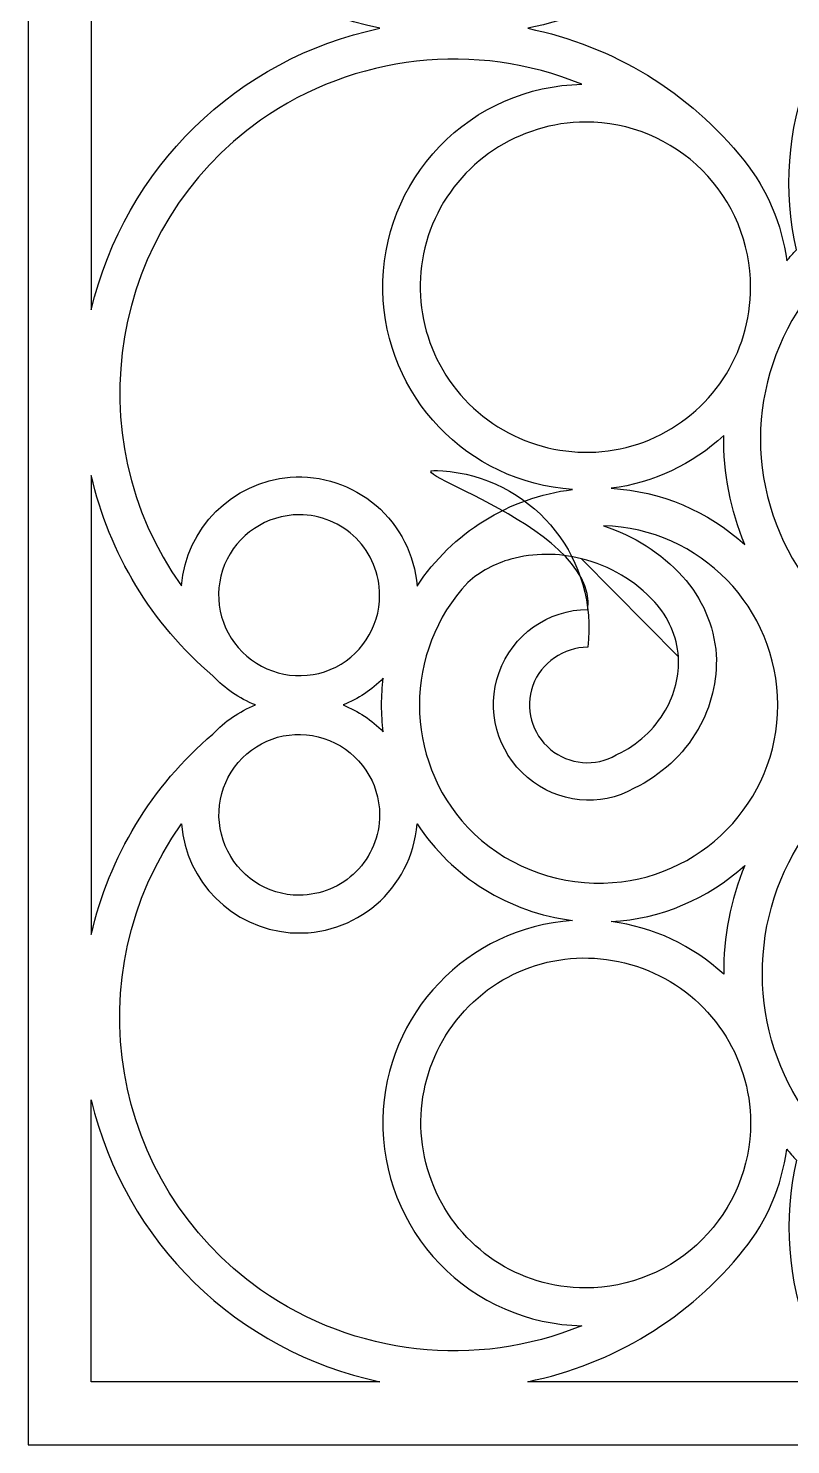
# Model space of a CAD drawing. Header units: centimetres. Extents: x 14.6 to 20.5, y -1.6 to 9.
# Drawn here: x 14.6 to 17.44, y -1.56 to 3.72 of the extents above; entities that cross this region are included whole.
import ezdxf

# ---------------------------------------------------------------- set-up
doc = ezdxf.new("R2010")
doc.units = ezdxf.units.CM
doc.header["$MEASUREMENT"] = 0
doc.layers.add('layer 1', color=7, linetype='Continuous')

msp = doc.modelspace()

# ---------------------------------------------------------------- linework, layer by layer
at = {"layer": 'layer 1', "color": 250}
for points, knots in [([(14.59694, 9.00077), (14.59694, 9.00077), (20.45784, 9.00077), (20.45784, 9.00077), (20.45784, 9.00077), (20.45784, 9.00077), (20.45784, -1.55598), (20.45784, -1.55598), (20.45784, -1.55598), (20.45784, -1.55598), (14.59694, -1.55598), (14.59694, -1.55598), (14.59694, -1.55598), (14.59694, -1.55598), (14.59694, 9.00077), (14.59694, 9.00077)], [0, 0, 0, 0, 0.2, 0.2, 0.2, 0.2, 0.4, 0.4, 0.4, 0.4, 0.6, 0.6, 0.6, 0.6, 1, 1, 1, 1]), ([(14.83171, 2.6726), (14.83171, 2.6726), (14.83171, 4.77218), (14.83171, 4.77218), (14.83171, 4.77218), (14.95636, 4.24315), (15.375, 3.83408), (15.90692, 3.72239), (15.90692, 3.72239), (15.37506, 3.61043), (14.95608, 3.20169), (14.83171, 2.6726), (14.83171, 2.6726), (14.83171, 2.6726), (14.83171, 2.6726), (14.83171, 2.6726)], [0, 0, 0, 0, 0.2, 0.2, 0.2, 0.2, 0.4, 0.4, 0.4, 0.4, 0.6, 0.6, 0.6, 0.6, 1, 1, 1, 1]), ([(17.26453, 3.23033), (17.06166, 3.48371), (16.77654, 3.65782), (16.45844, 3.72239), (16.45844, 3.72239), (16.77653, 3.78702), (17.06171, 3.96105), (17.26454, 4.21446), (17.26454, 4.21446), (17.35103, 4.32251), (17.40619, 4.45215), (17.42401, 4.5894), (17.42401, 4.5894), (17.43567, 4.57512), (17.44771, 4.56115), (17.46011, 4.5475), (17.46011, 4.5475), (17.41095, 4.32906), (17.42744, 4.10108), (17.50759, 3.89202), (17.50759, 3.89202), (17.5301, 3.83391), (17.55618, 3.77726), (17.5857, 3.72238), (17.5857, 3.72238), (17.55617, 3.66752), (17.53009, 3.61088), (17.50759, 3.55278), (17.50759, 3.55278), (17.42746, 3.3437), (17.41092, 3.11572), (17.46011, 2.89728), (17.46011, 2.89728), (17.44771, 2.88365), (17.43567, 2.86968), (17.42402, 2.8554), (17.42402, 2.8554), (17.40617, 2.99264), (17.35104, 3.12229), (17.26454, 3.23032), (17.26454, 3.23032), (17.26454, 3.23032), (17.26453, 3.23033), (17.26453, 3.23033)], [0, 0, 0, 0, 0.0833333, 0.0833333, 0.0833333, 0.0833333, 0.1666667, 0.1666667, 0.1666667, 0.1666667, 0.25, 0.25, 0.25, 0.25, 0.3333333, 0.3333333, 0.3333333, 0.3333333, 0.4166667, 0.4166667, 0.4166667, 0.4166667, 0.5, 0.5, 0.5, 0.5, 0.5833333, 0.5833333, 0.5833333, 0.5833333, 0.6666667, 0.6666667, 0.6666667, 0.6666667, 0.75, 0.75, 0.75, 0.75, 0.8333333, 0.8333333, 0.8333333, 0.8333333, 1, 1, 1, 1]), ([(16.66074, 3.51379), (16.46016, 3.51006), (16.26927, 3.42679), (16.13007, 3.28231), (16.13007, 3.28231), (15.99088, 3.13784), (15.91477, 2.94494), (15.9185, 2.74435), (15.9185, 2.74435), (15.92678, 2.35132), (16.23317, 2.0298), (16.62541, 2.00357), (16.62541, 2.00357), (16.38879, 1.97418), (16.17709, 1.84268), (16.04603, 1.6435), (16.04603, 1.6435), (16.03701, 1.76007), (15.98206, 1.8683), (15.89325, 1.94436), (15.89325, 1.94436), (15.80445, 2.02041), (15.68961, 2.05812), (15.57304, 2.04911), (15.57304, 2.04911), (15.35681, 2.03148), (15.18518, 1.86027), (15.16749, 1.64405), (15.16749, 1.64405), (14.76953, 2.20412), (14.90223, 2.98167), (15.4623, 3.37964), (15.4623, 3.37964), (15.81272, 3.62547), (16.26459, 3.67591), (16.66075, 3.51379), (16.66075, 3.51379), (16.66075, 3.51379), (16.66074, 3.51379), (16.66074, 3.51379)], [0, 0, 0, 0, 0.0909091, 0.0909091, 0.0909091, 0.0909091, 0.1818182, 0.1818182, 0.1818182, 0.1818182, 0.2727273, 0.2727273, 0.2727273, 0.2727273, 0.3636364, 0.3636364, 0.3636364, 0.3636364, 0.4545455, 0.4545455, 0.4545455, 0.4545455, 0.5454545, 0.5454545, 0.5454545, 0.5454545, 0.6363636, 0.6363636, 0.6363636, 0.6363636, 0.7272727, 0.7272727, 0.7272727, 0.7272727, 0.8181818, 0.8181818, 0.8181818, 0.8181818, 1, 1, 1, 1]), ([(17.28946, 2.75795), (17.29038, 2.50954), (17.14157, 2.28505), (16.91243, 2.18913), (16.91243, 2.18913), (16.68328, 2.09322), (16.41571, 2.14801), (16.2394, 2.323), (16.2394, 2.323), (16.0631, 2.498), (16.00958, 2.76197), (16.10379, 2.99182), (16.10379, 2.99182), (16.198, 3.22167), (16.42594, 3.37214), (16.67435, 3.37306), (16.67435, 3.37306), (16.83738, 3.37316), (16.99378, 3.3085), (17.10914, 3.19329), (17.10914, 3.19329), (17.22449, 3.07808), (17.28936, 2.92098), (17.28946, 2.75795)], [0, 0, 0, 0, 0.1428571, 0.1428571, 0.1428571, 0.1428571, 0.2857143, 0.2857143, 0.2857143, 0.2857143, 0.4285714, 0.4285714, 0.4285714, 0.4285714, 0.5714286, 0.5714286, 0.5714286, 0.5714286, 0.7142857, 0.7142857, 0.7142857, 0.7142857, 1, 1, 1, 1]), ([(18.05695, 1.31118), (17.67353, 1.38454), (17.38108, 1.69667), (17.33283, 2.08406), (17.33283, 2.08406), (17.28457, 2.47144), (17.50149, 2.85037), (17.85521, 3.01555), (17.85521, 3.01555), (18.20892, 3.18073), (18.62879, 3.0991), (18.89484, 2.81342), (18.89484, 2.81342), (19.1609, 2.52773), (19.20708, 2.09355), (19.01719, 1.75247), (19.01719, 1.75247), (19.03297, 1.96748), (18.93284, 2.17458), (18.75452, 2.29574), (18.75452, 2.29574), (18.57621, 2.41691), (18.3468, 2.43375), (18.1527, 2.33991), (18.1527, 2.33991), (17.95861, 2.24606), (17.82933, 2.05582), (17.81356, 1.84081), (17.81356, 1.84081), (17.79959, 1.63432), (17.89113, 1.43498), (18.05697, 1.31118), (18.05697, 1.31118), (18.05697, 1.31118), (18.05695, 1.31118), (18.05695, 1.31118)], [0, 0, 0, 0, 0.1, 0.1, 0.1, 0.1, 0.2, 0.2, 0.2, 0.2, 0.3, 0.3, 0.3, 0.3, 0.4, 0.4, 0.4, 0.4, 0.5, 0.5, 0.5, 0.5, 0.6, 0.6, 0.6, 0.6, 0.7, 0.7, 0.7, 0.7, 0.8, 0.8, 0.8, 0.8, 1, 1, 1, 1]), ([(17.18909, 2.2043), (17.18799, 2.06503), (17.21477, 1.92701), (17.26788, 1.79827), (17.26788, 1.79827), (17.13087, 1.92319), (16.95523, 1.99725), (16.77013, 2.00807), (16.77013, 2.00807), (16.92689, 2.02811), (17.07335, 2.09668), (17.18908, 2.20429), (17.18908, 2.20429), (17.18908, 2.20429), (17.18909, 2.2043), (17.18909, 2.2043)], [0, 0, 0, 0, 0.2, 0.2, 0.2, 0.2, 0.4, 0.4, 0.4, 0.4, 0.6, 0.6, 0.6, 0.6, 1, 1, 1, 1]), ([(16.78875, 1.01444), (16.71058, 0.96915), (16.61244, 0.97746), (16.543, 1.03526), (16.543, 1.03526), (16.47355, 1.09306), (16.44757, 1.18806), (16.47792, 1.27316), (16.47792, 1.27316), (16.50828, 1.35826), (16.59235, 1.41537), (16.6827, 1.41617), (16.6827, 1.41617), (16.72159, 1.73866), (16.49171, 2.03163), (16.16922, 2.07056), (16.16922, 2.07056), (15.84673, 2.10948), (16.72165, 1.87952), (16.6827, 1.55703), (16.6827, 1.55703), (16.53417, 1.55562), (16.40224, 1.46185), (16.35207, 1.32204), (16.35207, 1.32204), (16.30191, 1.18223), (16.34412, 1.02597), (16.45787, 0.93044), (16.45787, 0.93044), (16.57162, 0.83492), (16.7269, 0.81705), (16.85593, 0.89062), (16.85593, 0.89062), (16.95554, 0.93828), (17.03845, 1.01479), (17.09391, 1.11027), (17.09391, 1.11027), (17.14249, 1.19464), (17.16586, 1.29112), (17.16122, 1.38836), (17.16122, 1.38836), (17.1533, 1.4967), (17.10914, 1.59916), (17.03577, 1.67928), (17.03577, 1.67928), (16.95562, 1.76705), (16.85389, 1.83224), (16.74065, 1.86837), (16.74065, 1.86837), (17.10218, 1.85863), (17.39034, 1.56223), (17.39087, 1.20058), (17.39087, 1.20058), (17.39084, 0.83967), (17.10169, 0.54486), (16.74086, 0.53686), (16.74086, 0.53686), (16.5506, 0.53134), (16.36677, 0.60673), (16.23509, 0.74417), (16.23509, 0.74417), (15.99474, 1.00075), (15.99506, 1.40029), (16.23517, 1.65709), (16.23517, 1.65709), (16.28136, 1.69776), (16.33617, 1.72749), (16.39545, 1.74404), (16.39545, 1.74404), (16.48181, 1.76758), (16.57291, 1.76786), (16.65941, 1.74487), (16.65941, 1.74487), (16.76424, 1.71981), (16.85916, 1.66381), (16.93183, 1.58422), (16.93183, 1.58422), (16.9834, 1.52794), (17.01465, 1.45597), (17.0206, 1.37987), (17.0206, 1.37987), (17.02358, 1.31026), (17.00671, 1.2412), (16.97198, 1.1808), (16.97198, 1.1808), (16.93043, 1.10936), (16.86814, 1.05219), (16.79342, 1.01687), (16.79342, 1.01687), (16.79184, 1.01612), (16.79028, 1.01531), (16.78875, 1.01444), (16.78875, 1.01444), (16.78875, 1.01444), (16.78875, 1.01444), (16.78875, 1.01444)], [0, 0, 0, 0, 0.04, 0.04, 0.04, 0.04, 0.08, 0.08, 0.08, 0.08, 0.12, 0.12, 0.12, 0.12, 0.16, 0.16, 0.16, 0.16, 0.2, 0.2, 0.2, 0.2, 0.24, 0.24, 0.24, 0.24, 0.28, 0.28, 0.28, 0.28, 0.32, 0.32, 0.32, 0.32, 0.36, 0.36, 0.36, 0.36, 0.4, 0.4, 0.4, 0.4, 0.44, 0.44, 0.44, 0.44, 0.48, 0.48, 0.48, 0.48, 0.52, 0.52, 0.52, 0.52, 0.56, 0.56, 0.56, 0.56, 0.6, 0.6, 0.6, 0.6, 0.64, 0.64, 0.64, 0.64, 0.68, 0.68, 0.68, 0.68, 0.72, 0.72, 0.72, 0.72, 0.76, 0.76, 0.76, 0.76, 0.8, 0.8, 0.8, 0.8, 0.84, 0.84, 0.84, 0.84, 0.88, 0.88, 0.88, 0.88, 0.92, 0.92, 0.92, 0.92, 1, 1, 1, 1]), ([(14.8317, 2.05626), (14.89822, 1.76474), (15.05709, 1.50268), (15.28486, 1.30896), (15.28486, 1.30896), (15.32912, 1.26161), (15.38326, 1.22461), (15.44346, 1.20058), (15.44346, 1.20058), (15.38326, 1.17657), (15.32911, 1.13958), (15.28486, 1.09222), (15.28486, 1.09222), (15.05711, 0.89847), (14.89818, 0.63645), (14.83171, 0.34492), (14.83171, 0.34492), (14.83171, 0.34492), (14.83171, 2.05625), (14.83171, 2.05625), (14.83171, 2.05625), (14.83171, 2.05625), (14.8317, 2.05626), (14.8317, 2.05626)], [0, 0, 0, 0, 0.1428571, 0.1428571, 0.1428571, 0.1428571, 0.2857143, 0.2857143, 0.2857143, 0.2857143, 0.4285714, 0.4285714, 0.4285714, 0.4285714, 0.5714286, 0.5714286, 0.5714286, 0.5714286, 0.7142857, 0.7142857, 0.7142857, 0.7142857, 1, 1, 1, 1]), ([(15.90647, 1.60981), (15.90692, 1.48876), (15.83441, 1.37937), (15.72275, 1.33263), (15.72275, 1.33263), (15.61109, 1.2859), (15.4807, 1.31259), (15.3948, 1.39786), (15.3948, 1.39786), (15.30889, 1.48314), (15.28281, 1.61177), (15.32872, 1.72377), (15.32872, 1.72377), (15.37462, 1.83577), (15.4857, 1.90909), (15.60674, 1.90953), (15.60674, 1.90953), (15.68618, 1.90959), (15.76239, 1.87807), (15.8186, 1.82193), (15.8186, 1.82193), (15.87481, 1.7658), (15.90642, 1.68925), (15.90647, 1.60981)], [0, 0, 0, 0, 0.1428571, 0.1428571, 0.1428571, 0.1428571, 0.2857143, 0.2857143, 0.2857143, 0.2857143, 0.4285714, 0.4285714, 0.4285714, 0.4285714, 0.5714286, 0.5714286, 0.5714286, 0.5714286, 0.7142857, 0.7142857, 0.7142857, 0.7142857, 1, 1, 1, 1]), ([(16.65943, 1.74487), (16.76425, 1.71981), (16.85917, 1.66381), (16.93183, 1.58422), (16.93183, 1.58422), (16.9834, 1.52794), (17.01465, 1.45597), (17.0206, 1.37987), (17.0206, 1.37987), (17.0206, 1.37987), (16.65943, 1.74487), (16.65943, 1.74487)], [0, 0, 0, 0, 0.25, 0.25, 0.25, 0.25, 0.5, 0.5, 0.5, 0.5, 1, 1, 1, 1]), ([(15.91399, 1.20058), (15.91399, 1.16731), (15.91604, 1.13407), (15.92014, 1.10104), (15.92014, 1.10104), (15.87748, 1.14422), (15.82639, 1.1781), (15.77001, 1.20059), (15.77001, 1.20059), (15.82639, 1.22308), (15.87748, 1.25696), (15.92014, 1.30014), (15.92014, 1.30014), (15.91605, 1.26711), (15.91399, 1.23387), (15.91399, 1.20058), (15.91399, 1.20058), (15.91399, 1.20058), (15.91399, 1.20058), (15.91399, 1.20058)], [0, 0, 0, 0, 0.1666667, 0.1666667, 0.1666667, 0.1666667, 0.3333333, 0.3333333, 0.3333333, 0.3333333, 0.5, 0.5, 0.5, 0.5, 0.6666667, 0.6666667, 0.6666667, 0.6666667, 1, 1, 1, 1]), ([(15.90647, 0.79137), (15.90602, 0.91278), (15.83248, 1.02197), (15.72014, 1.06803), (15.72014, 1.06803), (15.6078, 1.11408), (15.48033, 1.08948), (15.3948, 1.00331), (15.3948, 1.00331), (15.30926, 0.91714), (15.28405, 0.78794), (15.33092, 0.67594), (15.33092, 0.67594), (15.3778, 0.56393), (15.48533, 0.4912), (15.60674, 0.49164), (15.60674, 0.49164), (15.68628, 0.49169), (15.76255, 0.52334), (15.81875, 0.57962), (15.81875, 0.57962), (15.87497, 0.6359), (15.90652, 0.71183), (15.90647, 0.79137)], [0, 0, 0, 0, 0.1428571, 0.1428571, 0.1428571, 0.1428571, 0.2857143, 0.2857143, 0.2857143, 0.2857143, 0.4285714, 0.4285714, 0.4285714, 0.4285714, 0.5714286, 0.5714286, 0.5714286, 0.5714286, 0.7142857, 0.7142857, 0.7142857, 0.7142857, 1, 1, 1, 1]), ([(18.05695, 1.09), (17.67295, 1.01171), (17.38316, 0.69484), (17.33942, 0.30538), (17.33942, 0.30538), (17.29568, -0.08408), (17.49814, -0.45284), (17.85521, -0.61436), (17.85521, -0.61436), (18.21229, -0.77589), (18.63277, -0.68885), (18.89638, -0.39884), (18.89638, -0.39884), (19.16, -0.10884), (19.21194, 0.30862), (19.01719, 0.64871), (19.01719, 0.64871), (19.03297, 0.4337), (18.93284, 0.22661), (18.75453, 0.10544), (18.75453, 0.10544), (18.57621, -0.01573), (18.3468, -0.03257), (18.1527, 0.06128), (18.1527, 0.06128), (17.95861, 0.15512), (17.82933, 0.34536), (17.81356, 0.56037), (17.81356, 0.56037), (17.79952, 0.76671), (17.89128, 0.96622), (18.05696, 1.09), (18.05696, 1.09), (18.05696, 1.09), (18.05695, 1.09), (18.05695, 1.09)], [0, 0, 0, 0, 0.1, 0.1, 0.1, 0.1, 0.2, 0.2, 0.2, 0.2, 0.3, 0.3, 0.3, 0.3, 0.4, 0.4, 0.4, 0.4, 0.5, 0.5, 0.5, 0.5, 0.6, 0.6, 0.6, 0.6, 0.7, 0.7, 0.7, 0.7, 0.8, 0.8, 0.8, 0.8, 1, 1, 1, 1]), ([(16.66074, -1.11261), (16.46041, -1.10914), (16.26965, -1.02622), (16.13046, -0.88209), (16.13046, -0.88209), (15.99126, -0.73797), (15.91502, -0.5435), (15.9185, -0.34316), (15.9185, -0.34316), (15.92635, 0.04942), (16.23365, 0.371), (16.62541, 0.39761), (16.62541, 0.39761), (16.38892, 0.42691), (16.17706, 0.55865), (16.04603, 0.75769), (16.04603, 0.75769), (16.02759, 0.51521), (15.81552, 0.33363), (15.57304, 0.35208), (15.57304, 0.35208), (15.35703, 0.36948), (15.18536, 0.54115), (15.16749, 0.75712), (15.16749, 0.75712), (14.76974, 0.19584), (14.90102, -0.58071), (15.46231, -0.97846), (15.46231, -0.97846), (15.81306, -1.22433), (16.26438, -1.27499), (16.66075, -1.11261), (16.66075, -1.11261), (16.66075, -1.11261), (16.66074, -1.11261), (16.66074, -1.11261)], [0, 0, 0, 0, 0.1, 0.1, 0.1, 0.1, 0.2, 0.2, 0.2, 0.2, 0.3, 0.3, 0.3, 0.3, 0.4, 0.4, 0.4, 0.4, 0.5, 0.5, 0.5, 0.5, 0.6, 0.6, 0.6, 0.6, 0.7, 0.7, 0.7, 0.7, 0.8, 0.8, 0.8, 0.8, 1, 1, 1, 1]), ([(16.77011, 0.39311), (16.92681, 0.37311), (17.07337, 0.30444), (17.18908, 0.19689), (17.18908, 0.19689), (17.18797, 0.33612), (17.21478, 0.47421), (17.26789, 0.60292), (17.26789, 0.60292), (17.13095, 0.47803), (16.95514, 0.40395), (16.77012, 0.3931), (16.77012, 0.3931), (16.77012, 0.3931), (16.77011, 0.39311), (16.77011, 0.39311)], [0, 0, 0, 0, 0.2, 0.2, 0.2, 0.2, 0.4, 0.4, 0.4, 0.4, 0.6, 0.6, 0.6, 0.6, 1, 1, 1, 1]), ([(17.28946, -0.35677), (17.28854, -0.10761), (17.13763, 0.11648), (16.90708, 0.21098), (16.90708, 0.21098), (16.67653, 0.30549), (16.41495, 0.25501), (16.2394, 0.07818), (16.2394, 0.07818), (16.06386, -0.09866), (16.01213, -0.36382), (16.10832, -0.59367), (16.10832, -0.59367), (16.20452, -0.82352), (16.42519, -0.97279), (16.67435, -0.97188), (16.67435, -0.97188), (16.83759, -0.97177), (16.9941, -0.90683), (17.10946, -0.79133), (17.10946, -0.79133), (17.22481, -0.67583), (17.28956, -0.52001), (17.28946, -0.35677), (17.28946, -0.35677), (17.28946, -0.35677), (17.28946, -0.35677), (17.28946, -0.35677)], [0, 0, 0, 0, 0.125, 0.125, 0.125, 0.125, 0.25, 0.25, 0.25, 0.25, 0.375, 0.375, 0.375, 0.375, 0.5, 0.5, 0.5, 0.5, 0.625, 0.625, 0.625, 0.625, 0.75, 0.75, 0.75, 0.75, 1, 1, 1, 1]), ([(14.83171, -0.27143), (14.83171, -0.27143), (14.83171, -1.32121), (14.83171, -1.32121), (14.83171, -1.32121), (14.83171, -1.32121), (15.90692, -1.32121), (15.90692, -1.32121), (15.90692, -1.32121), (15.37543, -1.20961), (14.95626, -0.80002), (14.83171, -0.27142), (14.83171, -0.27142), (14.83171, -0.27142), (14.83171, -0.27143), (14.83171, -0.27143)], [0, 0, 0, 0, 0.2, 0.2, 0.2, 0.2, 0.4, 0.4, 0.4, 0.4, 0.6, 0.6, 0.6, 0.6, 1, 1, 1, 1]), ([(16.45844, -1.32121), (16.45844, -1.32121), (17.58569, -1.32121), (17.58569, -1.32121), (17.58569, -1.32121), (17.55618, -1.26634), (17.53009, -1.20968), (17.50758, -1.15158), (17.50758, -1.15158), (17.42746, -0.94259), (17.41097, -0.71445), (17.46011, -0.49609), (17.46011, -0.49609), (17.4477, -0.48246), (17.43566, -0.46849), (17.42401, -0.45421), (17.42401, -0.45421), (17.40619, -0.59141), (17.351, -0.72115), (17.26453, -0.82915), (17.26453, -0.82915), (17.0618, -1.08245), (16.77638, -1.25662), (16.45844, -1.32121), (16.45844, -1.32121), (16.45844, -1.32121), (16.45844, -1.32121), (16.45844, -1.32121)], [0, 0, 0, 0, 0.125, 0.125, 0.125, 0.125, 0.25, 0.25, 0.25, 0.25, 0.375, 0.375, 0.375, 0.375, 0.5, 0.5, 0.5, 0.5, 0.625, 0.625, 0.625, 0.625, 0.75, 0.75, 0.75, 0.75, 1, 1, 1, 1])]:
    msp.add_open_spline(points, degree=3, knots=knots, dxfattribs=at)
at = {"layer": 'layer 1', "lineweight": 9}
for points, knots in [([(14.59694, 9.00077), (14.59694, 9.00077), (20.45784, 9.00077), (20.45784, 9.00077), (20.45784, 9.00077), (20.45784, 9.00077), (20.45784, -1.55598), (20.45784, -1.55598), (20.45784, -1.55598), (20.45784, -1.55598), (14.59694, -1.55598), (14.59694, -1.55598), (14.59694, -1.55598), (14.59694, -1.55598), (14.59694, 9.00077), (14.59694, 9.00077)], [0, 0, 0, 0, 0.2, 0.2, 0.2, 0.2, 0.4, 0.4, 0.4, 0.4, 0.6, 0.6, 0.6, 0.6, 1, 1, 1, 1]), ([(14.83171, 2.6726), (14.83171, 2.6726), (14.83171, 4.77218), (14.83171, 4.77218), (14.83171, 4.77218), (14.95636, 4.24315), (15.375, 3.83408), (15.90692, 3.72239), (15.90692, 3.72239), (15.37506, 3.61043), (14.95608, 3.20169), (14.83171, 2.6726)], [0, 0, 0, 0, 0.25, 0.25, 0.25, 0.25, 0.5, 0.5, 0.5, 0.5, 1, 1, 1, 1]), ([(17.26453, 3.23033), (17.06166, 3.48371), (16.77654, 3.65782), (16.45844, 3.72239), (16.45844, 3.72239), (16.77653, 3.78702), (17.06171, 3.96105), (17.26454, 4.21446), (17.26454, 4.21446), (17.35103, 4.32251), (17.40619, 4.45215), (17.42401, 4.5894), (17.42401, 4.5894), (17.43567, 4.57512), (17.44771, 4.56115), (17.46011, 4.5475), (17.46011, 4.5475), (17.41095, 4.32906), (17.42744, 4.10108), (17.50759, 3.89202), (17.50759, 3.89202), (17.5301, 3.83391), (17.55618, 3.77726), (17.5857, 3.72238), (17.5857, 3.72238), (17.55617, 3.66752), (17.53009, 3.61088), (17.50759, 3.55278), (17.50759, 3.55278), (17.42746, 3.3437), (17.41092, 3.11572), (17.46011, 2.89728), (17.46011, 2.89728), (17.44771, 2.88365), (17.43567, 2.86968), (17.42402, 2.8554), (17.42402, 2.8554), (17.40617, 2.99264), (17.35104, 3.12229), (17.26454, 3.23032)], [0, 0, 0, 0, 0.0909091, 0.0909091, 0.0909091, 0.0909091, 0.1818182, 0.1818182, 0.1818182, 0.1818182, 0.2727273, 0.2727273, 0.2727273, 0.2727273, 0.3636364, 0.3636364, 0.3636364, 0.3636364, 0.4545455, 0.4545455, 0.4545455, 0.4545455, 0.5454545, 0.5454545, 0.5454545, 0.5454545, 0.6363636, 0.6363636, 0.6363636, 0.6363636, 0.7272727, 0.7272727, 0.7272727, 0.7272727, 0.8181818, 0.8181818, 0.8181818, 0.8181818, 1, 1, 1, 1]), ([(16.66074, 3.51379), (16.46016, 3.51006), (16.26927, 3.42679), (16.13007, 3.28231), (16.13007, 3.28231), (15.99088, 3.13784), (15.91477, 2.94494), (15.9185, 2.74435), (15.9185, 2.74435), (15.92678, 2.35132), (16.23317, 2.0298), (16.62541, 2.00357), (16.62541, 2.00357), (16.38879, 1.97418), (16.17709, 1.84268), (16.04603, 1.6435), (16.04603, 1.6435), (16.03701, 1.76007), (15.98206, 1.8683), (15.89325, 1.94436), (15.89325, 1.94436), (15.80445, 2.02041), (15.68961, 2.05812), (15.57304, 2.04911), (15.57304, 2.04911), (15.35681, 2.03148), (15.18518, 1.86027), (15.16749, 1.64405), (15.16749, 1.64405), (14.76953, 2.20412), (14.90223, 2.98167), (15.4623, 3.37964), (15.4623, 3.37964), (15.81272, 3.62547), (16.26459, 3.67591), (16.66075, 3.51379)], [0, 0, 0, 0, 0.1, 0.1, 0.1, 0.1, 0.2, 0.2, 0.2, 0.2, 0.3, 0.3, 0.3, 0.3, 0.4, 0.4, 0.4, 0.4, 0.5, 0.5, 0.5, 0.5, 0.6, 0.6, 0.6, 0.6, 0.7, 0.7, 0.7, 0.7, 0.8, 0.8, 0.8, 0.8, 1, 1, 1, 1]), ([(17.28946, 2.75795), (17.29038, 2.50954), (17.14157, 2.28505), (16.91243, 2.18913), (16.91243, 2.18913), (16.68328, 2.09322), (16.41571, 2.14801), (16.2394, 2.323), (16.2394, 2.323), (16.0631, 2.498), (16.00958, 2.76197), (16.10379, 2.99182), (16.10379, 2.99182), (16.198, 3.22167), (16.42594, 3.37214), (16.67435, 3.37306), (16.67435, 3.37306), (16.83738, 3.37316), (16.99378, 3.3085), (17.10914, 3.19329), (17.10914, 3.19329), (17.22449, 3.07808), (17.28936, 2.92098), (17.28946, 2.75795)], [0, 0, 0, 0, 0.1428571, 0.1428571, 0.1428571, 0.1428571, 0.2857143, 0.2857143, 0.2857143, 0.2857143, 0.4285714, 0.4285714, 0.4285714, 0.4285714, 0.5714286, 0.5714286, 0.5714286, 0.5714286, 0.7142857, 0.7142857, 0.7142857, 0.7142857, 1, 1, 1, 1]), ([(18.05695, 1.31118), (17.67353, 1.38454), (17.38108, 1.69667), (17.33283, 2.08406), (17.33283, 2.08406), (17.28457, 2.47144), (17.50149, 2.85037), (17.85521, 3.01555), (17.85521, 3.01555), (18.20892, 3.18073), (18.62879, 3.0991), (18.89484, 2.81342), (18.89484, 2.81342), (19.1609, 2.52773), (19.20708, 2.09355), (19.01719, 1.75247), (19.01719, 1.75247), (19.03297, 1.96748), (18.93284, 2.17458), (18.75452, 2.29574), (18.75452, 2.29574), (18.57621, 2.41691), (18.3468, 2.43375), (18.1527, 2.33991), (18.1527, 2.33991), (17.95861, 2.24606), (17.82933, 2.05582), (17.81356, 1.84081), (17.81356, 1.84081), (17.79959, 1.63432), (17.89113, 1.43498), (18.05697, 1.31118)], [0, 0, 0, 0, 0.1111111, 0.1111111, 0.1111111, 0.1111111, 0.2222222, 0.2222222, 0.2222222, 0.2222222, 0.3333333, 0.3333333, 0.3333333, 0.3333333, 0.4444444, 0.4444444, 0.4444444, 0.4444444, 0.5555556, 0.5555556, 0.5555556, 0.5555556, 0.6666667, 0.6666667, 0.6666667, 0.6666667, 0.7777778, 0.7777778, 0.7777778, 0.7777778, 1, 1, 1, 1]), ([(17.18909, 2.2043), (17.18799, 2.06503), (17.21477, 1.92701), (17.26788, 1.79827), (17.26788, 1.79827), (17.13087, 1.92319), (16.95523, 1.99725), (16.77013, 2.00807), (16.77013, 2.00807), (16.92689, 2.02811), (17.07335, 2.09668), (17.18908, 2.20429)], [0, 0, 0, 0, 0.25, 0.25, 0.25, 0.25, 0.5, 0.5, 0.5, 0.5, 1, 1, 1, 1]), ([(16.78875, 1.01444), (16.71058, 0.96915), (16.61244, 0.97746), (16.543, 1.03526), (16.543, 1.03526), (16.47355, 1.09306), (16.44757, 1.18806), (16.47792, 1.27316), (16.47792, 1.27316), (16.50828, 1.35826), (16.59235, 1.41537), (16.6827, 1.41617), (16.6827, 1.41617), (16.72159, 1.73866), (16.49171, 2.03163), (16.16922, 2.07056), (16.16922, 2.07056), (15.84673, 2.10948), (16.72165, 1.87952), (16.6827, 1.55703), (16.6827, 1.55703), (16.53417, 1.55562), (16.40224, 1.46185), (16.35207, 1.32204), (16.35207, 1.32204), (16.30191, 1.18223), (16.34412, 1.02597), (16.45787, 0.93044), (16.45787, 0.93044), (16.57162, 0.83492), (16.7269, 0.81705), (16.85593, 0.89062), (16.85593, 0.89062), (16.95554, 0.93828), (17.03845, 1.01479), (17.09391, 1.11027), (17.09391, 1.11027), (17.14249, 1.19464), (17.16586, 1.29112), (17.16122, 1.38836), (17.16122, 1.38836), (17.1533, 1.4967), (17.10914, 1.59916), (17.03577, 1.67928), (17.03577, 1.67928), (16.95562, 1.76705), (16.85389, 1.83224), (16.74065, 1.86837), (16.74065, 1.86837), (17.10218, 1.85863), (17.39034, 1.56223), (17.39087, 1.20058), (17.39087, 1.20058), (17.39084, 0.83967), (17.10169, 0.54486), (16.74086, 0.53686), (16.74086, 0.53686), (16.5506, 0.53134), (16.36677, 0.60673), (16.23509, 0.74417), (16.23509, 0.74417), (15.99474, 1.00075), (15.99506, 1.40029), (16.23517, 1.65709), (16.23517, 1.65709), (16.28136, 1.69776), (16.33617, 1.72749), (16.39545, 1.74404), (16.39545, 1.74404), (16.48181, 1.76758), (16.57291, 1.76786), (16.65941, 1.74487), (16.65941, 1.74487), (16.76424, 1.71981), (16.85916, 1.66381), (16.93183, 1.58422), (16.93183, 1.58422), (16.9834, 1.52794), (17.01465, 1.45597), (17.0206, 1.37987), (17.0206, 1.37987), (17.02358, 1.31026), (17.00671, 1.2412), (16.97198, 1.1808), (16.97198, 1.1808), (16.93043, 1.10936), (16.86814, 1.05219), (16.79342, 1.01687), (16.79342, 1.01687), (16.79184, 1.01612), (16.79028, 1.01531), (16.78875, 1.01444)], [0, 0, 0, 0, 0.0416667, 0.0416667, 0.0416667, 0.0416667, 0.0833333, 0.0833333, 0.0833333, 0.0833333, 0.125, 0.125, 0.125, 0.125, 0.1666667, 0.1666667, 0.1666667, 0.1666667, 0.2083333, 0.2083333, 0.2083333, 0.2083333, 0.25, 0.25, 0.25, 0.25, 0.2916667, 0.2916667, 0.2916667, 0.2916667, 0.3333333, 0.3333333, 0.3333333, 0.3333333, 0.375, 0.375, 0.375, 0.375, 0.4166667, 0.4166667, 0.4166667, 0.4166667, 0.4583333, 0.4583333, 0.4583333, 0.4583333, 0.5, 0.5, 0.5, 0.5, 0.5416667, 0.5416667, 0.5416667, 0.5416667, 0.5833333, 0.5833333, 0.5833333, 0.5833333, 0.625, 0.625, 0.625, 0.625, 0.6666667, 0.6666667, 0.6666667, 0.6666667, 0.7083333, 0.7083333, 0.7083333, 0.7083333, 0.75, 0.75, 0.75, 0.75, 0.7916667, 0.7916667, 0.7916667, 0.7916667, 0.8333333, 0.8333333, 0.8333333, 0.8333333, 0.875, 0.875, 0.875, 0.875, 0.9166667, 0.9166667, 0.9166667, 0.9166667, 1, 1, 1, 1]), ([(14.8317, 2.05626), (14.89822, 1.76474), (15.05709, 1.50268), (15.28486, 1.30896), (15.28486, 1.30896), (15.32912, 1.26161), (15.38326, 1.22461), (15.44346, 1.20058), (15.44346, 1.20058), (15.38326, 1.17657), (15.32911, 1.13958), (15.28486, 1.09222), (15.28486, 1.09222), (15.05711, 0.89847), (14.89818, 0.63645), (14.83171, 0.34492), (14.83171, 0.34492), (14.83171, 0.34492), (14.83171, 2.05625), (14.83171, 2.05625)], [0, 0, 0, 0, 0.1666667, 0.1666667, 0.1666667, 0.1666667, 0.3333333, 0.3333333, 0.3333333, 0.3333333, 0.5, 0.5, 0.5, 0.5, 0.6666667, 0.6666667, 0.6666667, 0.6666667, 1, 1, 1, 1]), ([(15.90647, 1.60981), (15.90692, 1.48876), (15.83441, 1.37937), (15.72275, 1.33263), (15.72275, 1.33263), (15.61109, 1.2859), (15.4807, 1.31259), (15.3948, 1.39786), (15.3948, 1.39786), (15.30889, 1.48314), (15.28281, 1.61177), (15.32872, 1.72377), (15.32872, 1.72377), (15.37462, 1.83577), (15.4857, 1.90909), (15.60674, 1.90953), (15.60674, 1.90953), (15.68618, 1.90959), (15.76239, 1.87807), (15.8186, 1.82193), (15.8186, 1.82193), (15.87481, 1.7658), (15.90642, 1.68925), (15.90647, 1.60981)], [0, 0, 0, 0, 0.1428571, 0.1428571, 0.1428571, 0.1428571, 0.2857143, 0.2857143, 0.2857143, 0.2857143, 0.4285714, 0.4285714, 0.4285714, 0.4285714, 0.5714286, 0.5714286, 0.5714286, 0.5714286, 0.7142857, 0.7142857, 0.7142857, 0.7142857, 1, 1, 1, 1]), ([(16.65943, 1.74487), (16.76425, 1.71981), (16.85917, 1.66381), (16.93183, 1.58422), (16.93183, 1.58422), (16.9834, 1.52794), (17.01465, 1.45597), (17.0206, 1.37987)], [0, 0, 0, 0, 0.3333333, 0.3333333, 0.3333333, 0.3333333, 1, 1, 1, 1]), ([(15.91399, 1.20058), (15.91399, 1.16731), (15.91604, 1.13407), (15.92014, 1.10104), (15.92014, 1.10104), (15.87748, 1.14422), (15.82639, 1.1781), (15.77001, 1.20059), (15.77001, 1.20059), (15.82639, 1.22308), (15.87748, 1.25696), (15.92014, 1.30014), (15.92014, 1.30014), (15.91605, 1.26711), (15.91399, 1.23387), (15.91399, 1.20058)], [0, 0, 0, 0, 0.2, 0.2, 0.2, 0.2, 0.4, 0.4, 0.4, 0.4, 0.6, 0.6, 0.6, 0.6, 1, 1, 1, 1]), ([(15.90647, 0.79137), (15.90602, 0.91278), (15.83248, 1.02197), (15.72014, 1.06803), (15.72014, 1.06803), (15.6078, 1.11408), (15.48033, 1.08948), (15.3948, 1.00331), (15.3948, 1.00331), (15.30926, 0.91714), (15.28405, 0.78794), (15.33092, 0.67594), (15.33092, 0.67594), (15.3778, 0.56393), (15.48533, 0.4912), (15.60674, 0.49164), (15.60674, 0.49164), (15.68628, 0.49169), (15.76255, 0.52334), (15.81875, 0.57962), (15.81875, 0.57962), (15.87497, 0.6359), (15.90652, 0.71183), (15.90647, 0.79137)], [0, 0, 0, 0, 0.1428571, 0.1428571, 0.1428571, 0.1428571, 0.2857143, 0.2857143, 0.2857143, 0.2857143, 0.4285714, 0.4285714, 0.4285714, 0.4285714, 0.5714286, 0.5714286, 0.5714286, 0.5714286, 0.7142857, 0.7142857, 0.7142857, 0.7142857, 1, 1, 1, 1]), ([(18.05695, 1.09), (17.67295, 1.01171), (17.38316, 0.69484), (17.33942, 0.30538), (17.33942, 0.30538), (17.29568, -0.08408), (17.49814, -0.45284), (17.85521, -0.61436), (17.85521, -0.61436), (18.21229, -0.77589), (18.63277, -0.68885), (18.89638, -0.39884), (18.89638, -0.39884), (19.16, -0.10884), (19.21194, 0.30862), (19.01719, 0.64871), (19.01719, 0.64871), (19.03297, 0.4337), (18.93284, 0.22661), (18.75453, 0.10544), (18.75453, 0.10544), (18.57621, -0.01573), (18.3468, -0.03257), (18.1527, 0.06128), (18.1527, 0.06128), (17.95861, 0.15512), (17.82933, 0.34536), (17.81356, 0.56037), (17.81356, 0.56037), (17.79952, 0.76671), (17.89128, 0.96622), (18.05696, 1.09)], [0, 0, 0, 0, 0.1111111, 0.1111111, 0.1111111, 0.1111111, 0.2222222, 0.2222222, 0.2222222, 0.2222222, 0.3333333, 0.3333333, 0.3333333, 0.3333333, 0.4444444, 0.4444444, 0.4444444, 0.4444444, 0.5555556, 0.5555556, 0.5555556, 0.5555556, 0.6666667, 0.6666667, 0.6666667, 0.6666667, 0.7777778, 0.7777778, 0.7777778, 0.7777778, 1, 1, 1, 1]), ([(16.66074, -1.11261), (16.46041, -1.10914), (16.26965, -1.02622), (16.13046, -0.88209), (16.13046, -0.88209), (15.99126, -0.73797), (15.91502, -0.5435), (15.9185, -0.34316), (15.9185, -0.34316), (15.92635, 0.04942), (16.23365, 0.371), (16.62541, 0.39761), (16.62541, 0.39761), (16.38892, 0.42691), (16.17706, 0.55865), (16.04603, 0.75769), (16.04603, 0.75769), (16.02759, 0.51521), (15.81552, 0.33363), (15.57304, 0.35208), (15.57304, 0.35208), (15.35703, 0.36948), (15.18536, 0.54115), (15.16749, 0.75712), (15.16749, 0.75712), (14.76974, 0.19584), (14.90102, -0.58071), (15.46231, -0.97846), (15.46231, -0.97846), (15.81306, -1.22433), (16.26438, -1.27499), (16.66075, -1.11261)], [0, 0, 0, 0, 0.1111111, 0.1111111, 0.1111111, 0.1111111, 0.2222222, 0.2222222, 0.2222222, 0.2222222, 0.3333333, 0.3333333, 0.3333333, 0.3333333, 0.4444444, 0.4444444, 0.4444444, 0.4444444, 0.5555556, 0.5555556, 0.5555556, 0.5555556, 0.6666667, 0.6666667, 0.6666667, 0.6666667, 0.7777778, 0.7777778, 0.7777778, 0.7777778, 1, 1, 1, 1]), ([(16.77011, 0.39311), (16.92681, 0.37311), (17.07337, 0.30444), (17.18908, 0.19689), (17.18908, 0.19689), (17.18797, 0.33612), (17.21478, 0.47421), (17.26789, 0.60292), (17.26789, 0.60292), (17.13095, 0.47803), (16.95514, 0.40395), (16.77012, 0.3931)], [0, 0, 0, 0, 0.25, 0.25, 0.25, 0.25, 0.5, 0.5, 0.5, 0.5, 1, 1, 1, 1]), ([(17.28946, -0.35677), (17.28854, -0.10761), (17.13763, 0.11648), (16.90708, 0.21098), (16.90708, 0.21098), (16.67653, 0.30549), (16.41495, 0.25501), (16.2394, 0.07818), (16.2394, 0.07818), (16.06386, -0.09866), (16.01213, -0.36382), (16.10832, -0.59367), (16.10832, -0.59367), (16.20452, -0.82352), (16.42519, -0.97279), (16.67435, -0.97188), (16.67435, -0.97188), (16.83759, -0.97177), (16.9941, -0.90683), (17.10946, -0.79133), (17.10946, -0.79133), (17.22481, -0.67583), (17.28956, -0.52001), (17.28946, -0.35677)], [0, 0, 0, 0, 0.1428571, 0.1428571, 0.1428571, 0.1428571, 0.2857143, 0.2857143, 0.2857143, 0.2857143, 0.4285714, 0.4285714, 0.4285714, 0.4285714, 0.5714286, 0.5714286, 0.5714286, 0.5714286, 0.7142857, 0.7142857, 0.7142857, 0.7142857, 1, 1, 1, 1]), ([(14.83171, -0.27143), (14.83171, -0.27143), (14.83171, -1.32121), (14.83171, -1.32121), (14.83171, -1.32121), (14.83171, -1.32121), (15.90692, -1.32121), (15.90692, -1.32121), (15.90692, -1.32121), (15.37543, -1.20961), (14.95626, -0.80002), (14.83171, -0.27142)], [0, 0, 0, 0, 0.25, 0.25, 0.25, 0.25, 0.5, 0.5, 0.5, 0.5, 1, 1, 1, 1]), ([(16.45844, -1.32121), (16.45844, -1.32121), (17.58569, -1.32121), (17.58569, -1.32121), (17.58569, -1.32121), (17.55618, -1.26634), (17.53009, -1.20968), (17.50758, -1.15158), (17.50758, -1.15158), (17.42746, -0.94259), (17.41097, -0.71445), (17.46011, -0.49609), (17.46011, -0.49609), (17.4477, -0.48246), (17.43566, -0.46849), (17.42401, -0.45421), (17.42401, -0.45421), (17.40619, -0.59141), (17.351, -0.72115), (17.26453, -0.82915), (17.26453, -0.82915), (17.0618, -1.08245), (16.77638, -1.25662), (16.45844, -1.32121)], [0, 0, 0, 0, 0.1428571, 0.1428571, 0.1428571, 0.1428571, 0.2857143, 0.2857143, 0.2857143, 0.2857143, 0.4285714, 0.4285714, 0.4285714, 0.4285714, 0.5714286, 0.5714286, 0.5714286, 0.5714286, 0.7142857, 0.7142857, 0.7142857, 0.7142857, 1, 1, 1, 1])]:
    msp.add_open_spline(points, degree=3, knots=knots, dxfattribs=at)

doc.saveas('drawing.dxf')
